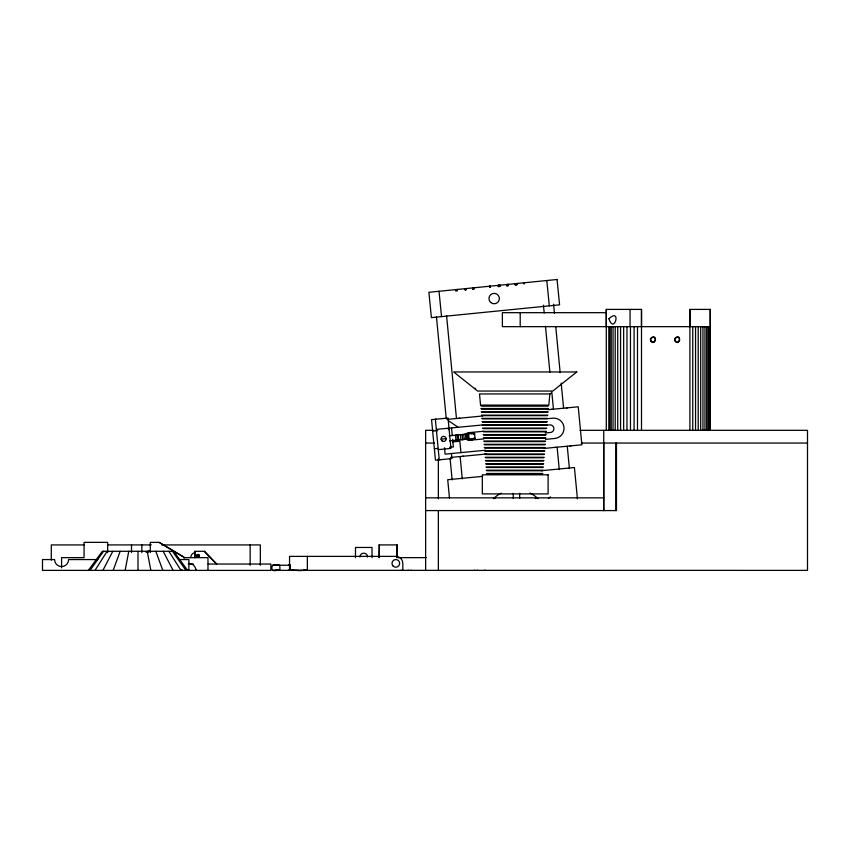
<?xml version="1.0" encoding="UTF-8"?>
<svg xmlns="http://www.w3.org/2000/svg" width="850" height="850" viewBox="0 0 850 850"><rect width="100%" height="100%" fill="white"/><g stroke="black" fill="none" stroke-linecap="round" stroke-linejoin="round"><path stroke-width="1.27" d="M61.593 567.832L61.593 557.653L84.065 557.653L84.065 542.374L107.674 542.374L107.674 552.564M603.744 443.052L603.744 510.574L603.744 430.323M606.284 430.323L606.284 309.4L641.506 309.4L641.506 430.323M608.834 430.323L608.834 326.666M609.822 430.323L609.822 326.666M611.224 430.323L611.224 326.666M613.031 430.323L613.031 326.666M615.209 430.323L615.209 326.666M616.473 443.052L616.473 510.574L425.638 510.574M617.737 430.323L617.737 326.666M620.564 430.323L620.564 326.666M623.656 430.323L623.656 326.666M626.971 430.323L626.971 326.666M630.466 430.323L630.466 326.666M634.079 430.323L634.079 326.666M637.489 430.323L637.489 326.666M689.903 326.527L689.903 309.4M692.761 430.323L692.761 326.666M695.555 430.323L695.555 326.666M698.211 430.323L698.211 326.666M700.697 430.323L700.697 326.666M702.961 430.323L702.961 326.666M704.969 430.323L704.969 326.666M706.69 430.323L706.69 326.666M708.103 430.323L708.103 326.666M709.176 430.323L709.176 326.666M709.899 430.323L709.899 326.666M710.249 430.323L710.249 309.4L689.892 309.4L689.903 430.323M474.98 388.663L475.139 388.089M125.141 570.382L128.764 551.289M113.167 570.382L120.169 551.289M102.892 570.382L112.795 551.289M94.998 570.382L107.132 551.289M90.047 570.382L103.562 551.289M88.347 570.382L102.351 551.289L173.634 551.289L187.637 570.382M550.991 393.21L550.343 393.72M548.463 498.387L550.534 496.91M289.51 565.197L288.703 565.027L290.264 564.984L290.264 570.074L288.703 570.116L289.51 570.286M291.476 570.361L299.593 570.477M535.277 498.557L536.541 498.206A2.55 2.55 0 0 1 537.816 498.536M436.199 419.188L435.349 419.273L439.259 459.818L440.109 459.733M458.649 418.306L459.754 418.2M550.981 409.424L552.086 409.317M566.344 407.936L567.449 407.83M448.141 428.23L448.991 428.145M436.454 430.674L437.293 430.589M456.556 435.083L455.504 435.189L455.993 440.257L457.045 440.151M458.246 434.924L458.734 439.992M461.784 434.584L462.761 434.488M464.259 434.35L465.301 434.244M471.484 433.649L474.598 433.351L475.076 438.419L471.973 438.717M462.272 439.652L463.25 439.556M465.099 439.376L465.789 439.312M438.377 448.396L434.361 448.779M462.315 456.322L463.42 456.216M555.741 447.323L554.646 447.429M570.01 445.953L571.115 445.846M276.707 570.382C269.269 572.879 270.799 561.68 277.865 565.293M272.255 570.329L277.854 570.276M446.951 419.433L482.832 415.979M547.921 409.711L578.223 406.799L581.878 444.805L543.809 448.471M436.326 429.367L483.129 424.904M547.623 418.689L552.893 418.189A10.179 10.179 0 0 1 564.007 427.348A10.179 10.179 0 0 1 554.848 438.462L545.604 439.344M432.65 431.046L437.718 430.557M448.269 429.537L449.119 429.452M483.002 431.311L468.616 432.692A3.814 3.814 0 0 0 465.502 434.913M545.774 425.266L549.706 424.883A3.814 3.814 0 0 1 553.871 428.326A3.814 3.814 0 0 1 550.428 432.491L545.201 432.99M449.087 435.806L474.587 433.351M441.097 439.131L446.165 438.642M449.576 440.874L475.076 438.419M452.869 441.883L459.839 441.214L460.944 452.614M483.746 438.908L469.349 440.3A3.814 3.814 0 0 1 465.874 438.717M449.565 447.312L453.358 446.951L452.625 439.344M438.271 449.639L450.946 448.418L448.024 418.051L431.545 419.634L435.455 460.179L451.924 458.596L451.435 453.528M485.541 450.245L445.103 454.134L444.497 447.801M450.617 457.449L486.115 454.027M482.672 476.351L447.716 479.719L449.48 498.004M541.429 470.698L574.419 467.521L577.437 498.865M307.891 570.361L299.009 570.509M379.015 557.653L379.291 544.914L379.291 557.643M397.12 557.643L397.12 544.914L396.833 557.653M275.687 570.308L274.667 570.329L276.176 570.35M279.862 570.361L277.238 570.35L807.5 570.382L807.5 430.323L579.997 430.323M290.264 570.074L298.733 570.467M300.539 570.477L301.527 570.361M275.549 565.176L277.854 565.176M275.549 570.276L277.865 570.382M606.199 312.672L502.382 312.672L502.382 326.666L710.249 326.666L710.249 309.4M481.1 405.758L548.261 405.758M481.185 405.769L548.176 405.769M480.866 408.51L548.494 408.51M481.493 409.158L547.867 409.158M481.174 411.899L548.186 411.899M481.769 412.399L547.591 412.399M481.461 415.14L547.899 415.14M482.056 415.639L547.304 415.639M481.737 418.381L547.623 418.381M482.332 418.88L547.028 418.88M482.014 421.621L547.347 421.621M482.619 422.131L546.741 422.131M482.301 424.862L547.06 424.862M482.896 425.372L546.465 425.372M482.577 428.103L546.784 428.103M483.183 428.612L546.178 428.612M433.596 430.323L425.638 430.323L425.638 570.382M482.864 431.343L546.497 431.343M483.459 431.853L545.902 431.853M483.14 434.584L546.221 434.584M483.746 435.094L545.626 435.094M483.427 437.824L545.934 437.824M484.022 438.334L545.339 438.334M483.703 441.065L545.657 441.065M484.298 441.575L545.062 441.575M425.638 443.052L434.552 443.052M581.251 443.052L807.5 443.052M483.99 444.306L545.371 444.306M484.585 444.816L544.776 444.816M484.266 447.546L545.094 447.546M484.861 448.056L544.499 448.056M484.543 450.787L544.818 450.787M485.148 451.297L544.213 451.297M484.829 454.038L544.531 454.038M485.424 454.538L543.936 454.538M485.106 457.279L544.255 457.279M485.711 457.778L543.649 457.778M485.392 460.519L543.968 460.519M485.987 461.019L543.373 461.019M485.669 463.76L543.692 463.76M486.264 464.259L543.097 464.259M485.956 467.001L543.405 467.001M486.551 467.5L542.81 467.5M486.232 470.241L543.129 470.241M486.827 470.751L542.534 470.751M486.508 473.482L542.852 473.482M487.114 473.992L542.247 473.992M425.638 497.845L603.744 497.845M184.843 557.653L159.173 542.374L150.269 542.374L150.269 552.564M84.022 544.924L51.287 544.924L51.287 560.203M107.706 544.924L151.311 544.924M161.617 544.924L260.334 544.924L260.334 565.293M379.015 544.924L397.12 544.914M184.577 557.653L183.579 557.653L207.974 557.653L207.974 570.382M398.14 557.653L426.179 557.643M97.793 559.566L68.595 559.566A7.002 7.002 0 0 1 61.593 566.567A7.002 7.002 0 0 1 54.591 559.566L42.5 559.566L42.5 570.382L270.842 570.403L270.842 564.039L208.133 564.039M179.265 559.566L188.881 559.566L188.881 570.382M188.275 564.039L193.587 564.039M290.179 565.271L277.228 565.207L279.862 565.271L279.852 570.286M275.559 565.293L276.707 565.293M400.031 570.382L401.444 570.382M407.66 570.382L408.829 570.382M410.699 570.382L411.761 570.382M473.822 570.382L474.884 570.382M476.765 570.382L477.923 570.382M484.139 570.382L485.562 570.382M276.176 565.261L272.255 565.239M159.173 542.374L183.472 556.984M448.269 420.591L458.192 427.306M216.803 564.039L204.563 551.31L194.639 551.31L194.639 557.674M204.181 551.31L216.421 564.039M172.423 551.289L185.938 570.382M168.852 551.289L180.986 570.382M163.189 551.289L173.092 570.382M155.816 551.289L162.817 570.382M147.22 551.289L150.843 570.382M546.794 280.521L549.323 305.851M524.036 282.795L524.163 284.059M517.108 283.486L517.236 284.75M516.577 283.539L516.704 284.803M516.163 283.581L516.29 284.846M515.918 283.603L516.046 284.867M515.164 283.677L515.291 284.941M515.036 283.688L515.164 284.952M508.374 284.357L508.502 285.621M508.183 284.378L508.311 285.642M507.578 284.431L507.705 285.696M507.429 284.453L507.556 285.717M507.046 284.484L507.174 285.749M506.674 284.527L506.802 285.791M506.568 284.538L506.696 285.802M500.119 285.175L500.246 286.439M499.811 285.207L499.938 286.471L499.726 285.217M499.364 285.249L499.492 286.524M499.248 285.26L499.322 286.535M498.876 285.303L498.993 286.567M498.387 285.356L498.504 286.62L498.376 285.356M498.089 285.377L498.238 286.641M490.312 286.152L490.439 287.428M489.791 286.206L489.908 287.481M489.738 286.216L489.855 287.481M474.045 287.778L474.172 289.043M473.152 287.874L473.28 289.138M472.791 287.906L472.919 289.17M472.579 287.927L472.706 289.191M466.119 288.575L466.246 289.839M465.609 288.628L465.726 289.892M465.279 288.66L465.407 289.924M464.918 288.692L465.046 289.956M457.183 289.467L457.396 290.721M457.098 289.467L457.172 290.743M456.503 289.531L456.684 290.796M456.014 289.584L456.152 290.849M455.653 289.616L455.728 290.891L455.547 289.627M439.014 291.274L441.543 316.604M553.573 304.194L554.466 313.395M555.73 326.549L560.161 372.598M561.181 383.116L563.582 408.106M567.258 446.261L569.415 468.626M543.437 305.171L544.202 313.055M545.466 326.209L549.897 372.257M551.799 391.988L553.446 409.084M557.122 447.238L559.279 469.593M468.573 433.936L468.743 439.025L468.254 433.957M468.127 433.978L468.616 439.046M467.266 434.053L467.755 439.121M466.331 434.148L466.82 439.216M465.471 434.233L465.959 439.301M463.739 434.392L464.228 439.461M462.198 434.541L462.687 439.609M460.402 434.722L460.891 439.79M446.579 315.817L456.461 418.423M460.137 456.578L462.283 478.933M457.066 435.041L457.555 440.109M451.531 427.943L452.264 435.551M436.443 316.795L446.197 418.083M450.118 458.862L452.147 479.91M195.787 569.266L195.829 570.382M181.911 569.67L181.932 570.382M641.495 309.4L641.495 326.559M630.052 309.4L630.052 326.666M615.836 443.052L615.836 510.574M606.284 309.4L606.284 326.666M520.2 312.672L520.2 326.666M519.637 493.372L519.637 498.461M513.273 493.372L513.273 498.461M438.366 458.968L438.366 498.759M438.366 510.574L438.366 570.382M402.826 570.382L402.826 563.38A7.002 7.002 0 0 0 395.824 556.378L289.542 556.378L289.542 570.382M372.034 557.643L372.034 547.464L355.491 547.464L355.491 557.643M307.36 556.378L307.36 570.382M250.155 544.924L250.155 565.293M195.022 551.31L195.022 557.674M141.833 544.924L141.833 552.564M137.998 551.289L137.998 570.382M131.516 544.924L131.516 552.564M190.772 557.494A5.217 5.217 0 0 1 194.799 552.574M188.881 563.38A7.002 7.002 0 0 1 195.883 570.382M494.105 498.514A2.55 2.55 0 0 1 495.422 498.504M474.257 437.909A3.814 3.814 0 0 1 468.35 439.269M467.309 434.743A3.814 3.814 0 0 1 474.353 434.987M493.393 498.684A32.098 32.098 0 0 1 501.192 493.127M530.102 493.053A32.098 32.098 0 0 1 537.923 498.567M146.126 552.171A6.364 6.364 0 0 1 150.949 551.533M146.508 552.171A6.364 6.364 0 0 1 149.685 551.321M197.487 554.54A1.275 1.275 0 0 1 199.017 555.337A1.275 1.275 0 0 1 198.358 556.92A1.275 1.275 0 0 1 196.711 556.41M196.711 555.135A1.275 1.275 0 0 1 197.179 554.668M147.103 552.171A6.364 6.364 0 0 1 150.28 551.321M147.475 552.171A6.364 6.364 0 0 1 150.663 551.321M359.943 557.005A3.814 3.814 0 0 1 363.757 553.191A3.814 3.814 0 0 1 367.582 557.005M549.844 393.954L548.813 405.11L480.547 405.11L479.517 393.954L549.844 393.954M608.961 318.686C614.168 335.272 621.764 306.914 608.961 318.686M650.494 338.98C653.969 350.03 659.037 331.128 650.494 338.98M674.698 338.98C678.162 350.03 683.23 331.128 674.698 338.98M576.768 371.96L552.787 391.053L477.647 391.053L453.656 371.96L576.768 371.96M557.058 279.491L428.878 292.294L431.407 317.624L559.587 304.831L557.058 279.491M274.741 565.229L275.687 565.261L274.741 565.229M278.747 565.239L277.727 565.261L278.747 565.239M278.747 570.329L277.727 570.35L278.747 570.329M303.482 570.318L305.979 570.329L303.482 570.318M548.091 474.81L482.332 474.81L482.332 493.903L548.091 493.903L548.091 474.81M490.248 287.438L490.121 286.174L490.216 287.449M675.357 341.434A2.55 2.55 0 0 0 679.617 340.297A2.55 2.55 0 0 0 676.494 337.174A2.55 2.55 0 0 0 675.357 341.434M651.153 341.434A2.55 2.55 0 0 0 655.414 340.297A2.55 2.55 0 0 0 652.301 337.174A2.55 2.55 0 0 0 651.153 341.434M442.011 440.853A2.55 2.55 0 0 0 446.144 439.312A2.55 2.55 0 0 0 442.744 436.507A2.55 2.55 0 0 0 442.011 440.853M490.737 302.494A5.217 5.217 0 0 0 499.29 299.561A5.217 5.217 0 0 0 492.479 293.632A5.217 5.217 0 0 0 490.737 302.494M197.561 556.867A1.275 1.275 0 0 0 199.474 555.773A1.275 1.275 0 0 0 197.561 554.668A1.275 1.275 0 0 0 197.561 556.867M393.125 566.079A3.814 3.814 0 0 0 399.511 564.368A3.814 3.814 0 0 0 394.836 559.693A3.814 3.814 0 0 0 393.125 566.079"/></g></svg>
